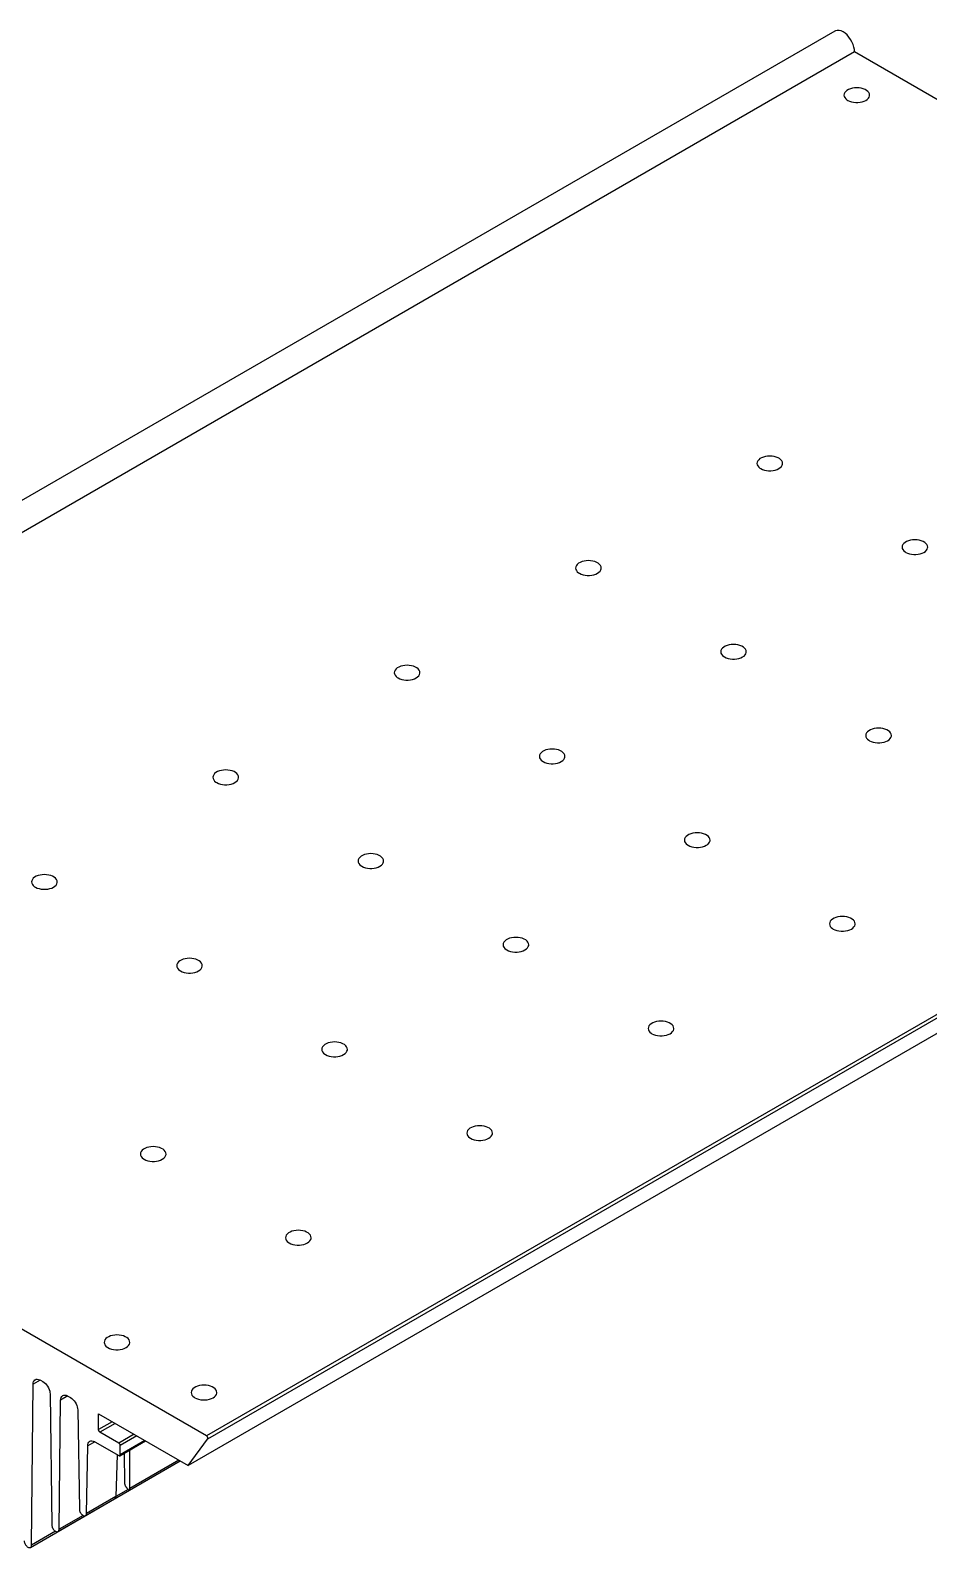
# Model space of a CAD drawing. Header units: millimetres. Extents: x 1063 to 4361, y 385 to 1055.
# Drawn here: x 3690.3 to 3777.9, y 538.6 to 686.6 of the extents above; entities that cross this region are included whole.
import ezdxf

# ---------------------------------------------------------------- set-up
doc = ezdxf.new("R2010")
doc.units = ezdxf.units.MM

msp = doc.modelspace()

# ---------------------------------------------------------------- linework, layer by layer
for p, q in [((3768.715, 686.523), (3620.222, 600.792)), ((3770.646, 684.485), (3622.154, 598.753)), ((3855.945, 635.238), (3770.646, 684.485)), ((3855.945, 635.238), (3707.453, 549.506)), ((3856.067, 634.92), (3707.574, 549.189)), ((3854.165, 632.346), (3705.673, 546.615)), ((3707.453, 549.506), (3622.154, 598.753)), ((3690.402, 538.837), (3690.561, 554.537)), ((3691.256, 554.938), (3690.561, 554.537)), ((3691.268, 554.931), (3691.509, 554.792)), ((3692.216, 553.586), (3692.382, 540.8)), ((3693.089, 540.388), (3693.245, 552.991)), ((3693.937, 553.39), (3693.245, 552.991)), ((3693.952, 553.382), (3694.201, 553.238)), ((3694.908, 552.038), (3695.067, 542.352)), ((3696.934, 551.66), (3705.673, 546.615)), ((3696.934, 550.109), (3696.934, 551.66)), ((3698.278, 550.884), (3696.934, 550.109)), ((3698.56, 550.721), (3697.076, 549.864)), ((3698.914, 548.802), (3697.076, 549.864)), ((3700.399, 549.66), (3698.914, 548.802)), ((3700.682, 549.496), (3699.055, 548.557)), ((3705.673, 546.615), (3707.574, 549.189)), ((3695.774, 541.941), (3695.88, 548.528)), ((3696.574, 548.928), (3695.88, 548.528)), ((3696.587, 548.921), (3698.914, 547.577)), ((3698.766, 547.663), (3698.639, 543.595)), ((3699.014, 547.568), (3701.518, 549.013)), ((3701.46, 549.047), (3699.055, 547.659)), ((3699.055, 547.659), (3699.055, 548.557)), ((3699.42, 547.802), (3699.476, 544.898)), ((3699.983, 547.374), (3699.983, 548.127)), ((3690.298, 538.619), (3704.91, 547.055)), ((3699.953, 544.195), (3704.908, 547.056)), ((3699.979, 544.369), (3699.983, 547.374)), ((3704.771, 547.135), (3699.979, 544.369)), ((3692.985, 540.171), (3698.46, 543.331)), ((3695.671, 541.723), (3698.459, 543.333)), ((3698.639, 543.595), (3695.774, 541.941)), ((3699.819, 544.274), (3698.639, 543.593)), ((3695.432, 541.741), (3693.089, 540.388)), ((3692.745, 540.19), (3690.402, 538.837))]:
    msp.add_line(p, q)
for points in [[(3770.646, 684.485, 0), (3770.629, 684.721, 0), (3770.578, 684.971, 0), (3770.495, 685.225, 0), (3770.381, 685.477, 0), (3770.242, 685.719, 0), (3770.08, 685.942, 0), (3769.902, 686.142, 0), (3769.711, 686.311, 0), (3769.515, 686.444, 0), (3769.318, 686.538, 0), (3769.128, 686.589, 0), (3768.949, 686.596, 0), (3768.788, 686.558, 0), (3768.715, 686.523, 0)], [(3772.108, 680.279, 0), (3772.089, 680.405, 0), (3772.033, 680.526, 0), (3771.94, 680.64, 0), (3771.815, 680.743, 0), (3771.661, 680.832, 0), (3771.483, 680.904, 0), (3771.285, 680.958, 0), (3771.075, 680.99, 0), (3770.858, 681.001, 0), (3770.641, 680.99, 0), (3770.43, 680.958, 0), (3770.233, 680.904, 0), (3770.054, 680.832, 0), (3769.9, 680.743, 0), (3769.775, 680.64, 0), (3769.683, 680.526, 0), (3769.627, 680.405, 0), (3769.608, 680.279, 0)], [(3769.608, 680.279, 0), (3769.627, 680.154, 0), (3769.683, 680.033, 0), (3769.775, 679.919, 0), (3769.9, 679.815, 0), (3769.974, 679.769, 0)], [(3769.974, 679.769, 0), (3770.141, 679.688, 0), (3770.33, 679.625, 0), (3770.534, 679.582, 0), (3770.749, 679.56, 0), (3770.967, 679.56, 0), (3771.181, 679.582, 0), (3771.386, 679.625, 0), (3771.575, 679.688, 0), (3771.742, 679.769, 0), (3771.882, 679.865, 0), (3771.991, 679.974, 0), (3772.065, 680.093, 0), (3772.103, 680.216, 0), (3772.108, 680.279, 0)], [(3763.623, 644.354, 0), (3763.604, 644.479, 0), (3763.547, 644.601, 0), (3763.455, 644.715, 0), (3763.33, 644.818, 0), (3763.176, 644.907, 0), (3762.998, 644.979, 0), (3762.8, 645.032, 0), (3762.59, 645.065, 0), (3762.373, 645.076, 0), (3762.156, 645.065, 0), (3761.945, 645.032, 0), (3761.748, 644.979, 0), (3761.569, 644.907, 0), (3761.415, 644.818, 0), (3761.29, 644.715, 0), (3761.198, 644.601, 0), (3761.142, 644.479, 0), (3761.123, 644.354, 0)], [(3761.123, 644.354, 0), (3761.142, 644.229, 0), (3761.198, 644.107, 0), (3761.29, 643.993, 0), (3761.415, 643.89, 0), (3761.489, 643.844, 0)], [(3761.489, 643.844, 0), (3761.656, 643.763, 0), (3761.844, 643.7, 0), (3762.049, 643.657, 0), (3762.264, 643.635, 0), (3762.482, 643.635, 0), (3762.696, 643.657, 0), (3762.901, 643.7, 0), (3763.09, 643.763, 0), (3763.257, 643.844, 0), (3763.397, 643.94, 0), (3763.506, 644.049, 0), (3763.58, 644.167, 0), (3763.618, 644.291, 0), (3763.623, 644.354, 0)], [(3777.765, 636.189, 0), (3777.746, 636.314, 0), (3777.689, 636.436, 0), (3777.597, 636.55, 0), (3777.472, 636.653, 0), (3777.318, 636.742, 0), (3777.14, 636.814, 0), (3776.942, 636.867, 0), (3776.732, 636.9, 0), (3776.515, 636.911, 0), (3776.298, 636.9, 0), (3776.087, 636.867, 0), (3775.89, 636.814, 0), (3775.711, 636.742, 0), (3775.557, 636.653, 0), (3775.432, 636.55, 0), (3775.34, 636.436, 0), (3775.284, 636.314, 0), (3775.265, 636.189, 0)], [(3775.265, 636.189, 0), (3775.284, 636.064, 0), (3775.34, 635.942, 0), (3775.432, 635.828, 0), (3775.557, 635.725, 0), (3775.631, 635.679, 0)], [(3775.631, 635.679, 0), (3775.798, 635.598, 0), (3775.986, 635.535, 0), (3776.191, 635.492, 0), (3776.406, 635.47, 0), (3776.624, 635.47, 0), (3776.838, 635.492, 0), (3777.043, 635.535, 0), (3777.232, 635.598, 0), (3777.399, 635.679, 0), (3777.539, 635.775, 0), (3777.648, 635.884, 0), (3777.722, 636.002, 0), (3777.76, 636.126, 0), (3777.765, 636.189, 0)], [(3745.945, 634.148, 0), (3745.926, 634.273, 0), (3745.87, 634.395, 0), (3745.777, 634.509, 0), (3745.653, 634.612, 0), (3745.498, 634.701, 0), (3745.32, 634.773, 0), (3745.122, 634.826, 0), (3744.912, 634.858, 0), (3744.695, 634.869, 0), (3744.478, 634.858, 0), (3744.267, 634.826, 0), (3744.07, 634.773, 0), (3743.891, 634.701, 0), (3743.737, 634.612, 0), (3743.612, 634.509, 0), (3743.52, 634.395, 0), (3743.464, 634.273, 0), (3743.445, 634.148, 0)], [(3743.445, 634.148, 0), (3743.464, 634.022, 0), (3743.52, 633.901, 0), (3743.612, 633.787, 0), (3743.737, 633.684, 0), (3743.811, 633.637, 0)], [(3743.811, 633.637, 0), (3743.978, 633.557, 0), (3744.167, 633.494, 0), (3744.371, 633.451, 0), (3744.586, 633.429, 0), (3744.804, 633.429, 0), (3745.018, 633.451, 0), (3745.223, 633.494, 0), (3745.412, 633.557, 0), (3745.579, 633.637, 0), (3745.719, 633.734, 0), (3745.828, 633.843, 0), (3745.902, 633.961, 0), (3745.94, 634.085, 0), (3745.945, 634.148, 0)], [(3760.087, 625.983, 0), (3760.068, 626.108, 0), (3760.012, 626.23, 0), (3759.92, 626.344, 0), (3759.795, 626.447, 0), (3759.641, 626.536, 0), (3759.462, 626.608, 0), (3759.265, 626.661, 0), (3759.054, 626.694, 0), (3758.837, 626.705, 0), (3758.62, 626.694, 0), (3758.41, 626.661, 0), (3758.212, 626.608, 0), (3758.034, 626.536, 0), (3757.88, 626.447, 0), (3757.755, 626.344, 0), (3757.662, 626.23, 0), (3757.606, 626.108, 0), (3757.587, 625.983, 0)], [(3728.267, 623.942, 0), (3728.248, 624.067, 0), (3728.192, 624.188, 0), (3728.1, 624.302, 0), (3727.975, 624.406, 0), (3727.821, 624.494, 0), (3727.642, 624.567, 0), (3727.445, 624.62, 0), (3727.234, 624.652, 0), (3727.017, 624.663, 0), (3726.8, 624.652, 0), (3726.59, 624.62, 0), (3726.392, 624.567, 0), (3726.214, 624.494, 0), (3726.06, 624.406, 0), (3725.935, 624.302, 0), (3725.843, 624.188, 0), (3725.786, 624.067, 0), (3725.767, 623.942, 0)], [(3757.587, 625.983, 0), (3757.606, 625.858, 0), (3757.662, 625.736, 0), (3757.755, 625.622, 0), (3757.88, 625.519, 0), (3757.953, 625.473, 0)], [(3757.953, 625.473, 0), (3758.12, 625.392, 0), (3758.309, 625.329, 0), (3758.514, 625.286, 0), (3758.728, 625.264, 0), (3758.946, 625.264, 0), (3759.161, 625.286, 0), (3759.365, 625.329, 0), (3759.554, 625.392, 0), (3759.721, 625.473, 0), (3759.861, 625.569, 0), (3759.97, 625.678, 0), (3760.045, 625.796, 0), (3760.082, 625.92, 0), (3760.087, 625.983, 0)], [(3725.767, 623.942, 0), (3725.786, 623.816, 0), (3725.843, 623.695, 0), (3725.935, 623.581, 0), (3726.06, 623.478, 0), (3726.133, 623.431, 0)], [(3726.133, 623.431, 0), (3726.3, 623.35, 0), (3726.489, 623.288, 0), (3726.694, 623.245, 0), (3726.908, 623.223, 0), (3727.126, 623.223, 0), (3727.341, 623.245, 0), (3727.546, 623.288, 0), (3727.734, 623.35, 0), (3727.901, 623.431, 0), (3728.041, 623.528, 0), (3728.15, 623.637, 0), (3728.225, 623.755, 0), (3728.263, 623.879, 0), (3728.267, 623.942, 0)], [(3774.229, 617.818, 0), (3774.21, 617.943, 0), (3774.154, 618.065, 0), (3774.062, 618.179, 0), (3773.937, 618.282, 0), (3773.783, 618.371, 0), (3773.604, 618.443, 0), (3773.407, 618.496, 0), (3773.196, 618.529, 0), (3772.979, 618.54, 0), (3772.762, 618.529, 0), (3772.552, 618.496, 0), (3772.354, 618.443, 0), (3772.176, 618.371, 0), (3772.022, 618.282, 0), (3771.897, 618.179, 0), (3771.805, 618.065, 0), (3771.748, 617.943, 0), (3771.729, 617.818, 0)], [(3771.729, 617.818, 0), (3771.748, 617.693, 0), (3771.805, 617.571, 0), (3771.897, 617.457, 0), (3772.022, 617.354, 0), (3772.095, 617.308, 0)], [(3772.095, 617.308, 0), (3772.262, 617.227, 0), (3772.451, 617.164, 0), (3772.656, 617.121, 0), (3772.87, 617.099, 0), (3773.088, 617.099, 0), (3773.303, 617.121, 0), (3773.508, 617.164, 0), (3773.696, 617.227, 0), (3773.863, 617.308, 0), (3774.003, 617.404, 0), (3774.112, 617.513, 0), (3774.187, 617.631, 0), (3774.224, 617.755, 0), (3774.229, 617.818, 0)], [(3742.409, 615.777, 0), (3742.39, 615.902, 0), (3742.334, 616.024, 0), (3742.242, 616.138, 0), (3742.117, 616.241, 0), (3741.963, 616.33, 0), (3741.784, 616.402, 0), (3741.587, 616.455, 0), (3741.376, 616.487, 0), (3741.159, 616.498, 0), (3740.942, 616.487, 0), (3740.732, 616.455, 0), (3740.534, 616.402, 0), (3740.356, 616.33, 0), (3740.202, 616.241, 0), (3740.077, 616.138, 0), (3739.985, 616.024, 0), (3739.928, 615.902, 0), (3739.909, 615.777, 0)], [(3739.909, 615.777, 0), (3739.928, 615.651, 0), (3739.985, 615.53, 0), (3740.077, 615.416, 0), (3740.202, 615.313, 0), (3740.276, 615.266, 0)], [(3740.276, 615.266, 0), (3740.442, 615.186, 0), (3740.631, 615.123, 0), (3740.836, 615.08, 0), (3741.05, 615.058, 0), (3741.268, 615.058, 0), (3741.483, 615.08, 0), (3741.688, 615.123, 0), (3741.876, 615.186, 0), (3742.043, 615.266, 0), (3742.183, 615.363, 0), (3742.292, 615.472, 0), (3742.367, 615.59, 0), (3742.405, 615.714, 0), (3742.409, 615.777, 0)], [(3710.59, 613.736, 0), (3710.571, 613.861, 0), (3710.514, 613.982, 0), (3710.422, 614.096, 0), (3710.297, 614.199, 0), (3710.143, 614.288, 0), (3709.965, 614.361, 0), (3709.767, 614.414, 0), (3709.557, 614.446, 0), (3709.34, 614.457, 0), (3709.123, 614.446, 0), (3708.912, 614.414, 0), (3708.715, 614.361, 0), (3708.536, 614.288, 0), (3708.382, 614.199, 0), (3708.257, 614.096, 0), (3708.165, 613.982, 0), (3708.109, 613.861, 0), (3708.09, 613.736, 0)], [(3708.09, 613.736, 0), (3708.109, 613.61, 0), (3708.165, 613.489, 0), (3708.257, 613.375, 0), (3708.382, 613.272, 0), (3708.456, 613.225, 0)], [(3708.456, 613.225, 0), (3708.623, 613.144, 0), (3708.811, 613.081, 0), (3709.016, 613.038, 0), (3709.231, 613.017, 0), (3709.449, 613.017, 0), (3709.663, 613.038, 0), (3709.868, 613.081, 0), (3710.057, 613.144, 0), (3710.224, 613.225, 0), (3710.364, 613.322, 0), (3710.473, 613.431, 0), (3710.547, 613.549, 0), (3710.585, 613.673, 0), (3710.59, 613.736, 0)], [(3756.552, 607.612, 0), (3756.533, 607.737, 0), (3756.476, 607.859, 0), (3756.384, 607.973, 0), (3756.259, 608.076, 0), (3756.105, 608.165, 0), (3755.927, 608.237, 0), (3755.729, 608.29, 0), (3755.519, 608.323, 0), (3755.302, 608.334, 0), (3755.085, 608.323, 0), (3754.874, 608.29, 0), (3754.677, 608.237, 0), (3754.498, 608.165, 0), (3754.344, 608.076, 0), (3754.219, 607.973, 0), (3754.127, 607.859, 0), (3754.071, 607.737, 0), (3754.052, 607.612, 0)], [(3754.052, 607.612, 0), (3754.071, 607.487, 0), (3754.127, 607.365, 0), (3754.219, 607.251, 0), (3754.344, 607.148, 0), (3754.418, 607.102, 0)], [(3754.418, 607.102, 0), (3754.585, 607.021, 0), (3754.773, 606.958, 0), (3754.978, 606.915, 0), (3755.193, 606.893, 0), (3755.411, 606.893, 0), (3755.625, 606.915, 0), (3755.83, 606.958, 0), (3756.019, 607.021, 0), (3756.185, 607.102, 0), (3756.326, 607.198, 0), (3756.434, 607.307, 0), (3756.509, 607.425, 0), (3756.547, 607.549, 0), (3756.552, 607.612, 0)], [(3724.732, 605.571, 0), (3724.713, 605.696, 0), (3724.656, 605.817, 0), (3724.564, 605.931, 0), (3724.439, 606.035, 0), (3724.285, 606.123, 0), (3724.107, 606.196, 0), (3723.909, 606.249, 0), (3723.699, 606.281, 0), (3723.482, 606.292, 0), (3723.265, 606.281, 0), (3723.054, 606.249, 0), (3722.857, 606.196, 0), (3722.678, 606.123, 0), (3722.524, 606.035, 0), (3722.399, 605.931, 0), (3722.307, 605.817, 0), (3722.251, 605.696, 0), (3722.232, 605.571, 0)], [(3722.232, 605.571, 0), (3722.251, 605.445, 0), (3722.307, 605.324, 0), (3722.399, 605.21, 0), (3722.524, 605.107, 0), (3722.598, 605.06, 0)], [(3722.598, 605.06, 0), (3722.765, 604.979, 0), (3722.953, 604.917, 0), (3723.158, 604.874, 0), (3723.373, 604.852, 0), (3723.591, 604.852, 0), (3723.805, 604.874, 0), (3724.01, 604.917, 0), (3724.199, 604.979, 0), (3724.366, 605.06, 0), (3724.506, 605.157, 0), (3724.615, 605.266, 0), (3724.689, 605.384, 0), (3724.727, 605.508, 0), (3724.732, 605.571, 0)], [(3692.912, 603.529, 0), (3692.893, 603.655, 0), (3692.837, 603.776, 0), (3692.744, 603.89, 0), (3692.62, 603.993, 0), (3692.465, 604.082, 0), (3692.287, 604.154, 0), (3692.089, 604.208, 0), (3691.879, 604.24, 0), (3691.662, 604.251, 0), (3691.445, 604.24, 0), (3691.234, 604.208, 0), (3691.037, 604.154, 0), (3690.858, 604.082, 0), (3690.704, 603.993, 0), (3690.579, 603.89, 0), (3690.487, 603.776, 0), (3690.431, 603.655, 0), (3690.412, 603.529, 0)], [(3690.412, 603.529, 0), (3690.431, 603.404, 0), (3690.487, 603.283, 0), (3690.579, 603.169, 0), (3690.704, 603.066, 0), (3690.778, 603.019, 0)], [(3690.778, 603.019, 0), (3690.945, 602.938, 0), (3691.134, 602.875, 0), (3691.338, 602.832, 0), (3691.553, 602.811, 0), (3691.771, 602.811, 0), (3691.985, 602.832, 0), (3692.19, 602.875, 0), (3692.379, 602.938, 0), (3692.546, 603.019, 0), (3692.686, 603.115, 0), (3692.795, 603.224, 0), (3692.869, 603.343, 0), (3692.907, 603.467, 0), (3692.912, 603.529, 0)], [(3770.694, 599.447, 0), (3770.675, 599.572, 0), (3770.618, 599.694, 0), (3770.526, 599.808, 0), (3770.401, 599.911, 0), (3770.247, 600, 0), (3770.069, 600.072, 0), (3769.871, 600.125, 0), (3769.661, 600.158, 0), (3769.444, 600.169, 0), (3769.227, 600.158, 0), (3769.016, 600.125, 0), (3768.819, 600.072, 0), (3768.64, 600, 0), (3768.486, 599.911, 0), (3768.361, 599.808, 0), (3768.269, 599.694, 0), (3768.213, 599.572, 0), (3768.194, 599.447, 0)], [(3768.194, 599.447, 0), (3768.213, 599.322, 0), (3768.269, 599.2, 0), (3768.361, 599.086, 0), (3768.486, 598.983, 0), (3768.56, 598.937, 0)], [(3768.56, 598.937, 0), (3768.727, 598.856, 0), (3768.915, 598.793, 0), (3769.12, 598.75, 0), (3769.335, 598.728, 0), (3769.553, 598.728, 0), (3769.767, 598.75, 0), (3769.972, 598.793, 0), (3770.161, 598.856, 0), (3770.328, 598.937, 0), (3770.468, 599.033, 0), (3770.577, 599.142, 0), (3770.651, 599.26, 0), (3770.689, 599.384, 0), (3770.694, 599.447, 0)], [(3738.874, 597.406, 0), (3738.855, 597.531, 0), (3738.799, 597.653, 0), (3738.706, 597.767, 0), (3738.581, 597.87, 0), (3738.427, 597.959, 0), (3738.249, 598.031, 0), (3738.051, 598.084, 0), (3737.841, 598.116, 0), (3737.624, 598.127, 0), (3737.407, 598.116, 0), (3737.196, 598.084, 0), (3736.999, 598.031, 0), (3736.82, 597.959, 0), (3736.666, 597.87, 0), (3736.541, 597.767, 0), (3736.449, 597.653, 0), (3736.393, 597.531, 0), (3736.374, 597.406, 0)], [(3736.374, 597.406, 0), (3736.393, 597.28, 0), (3736.449, 597.159, 0), (3736.541, 597.045, 0), (3736.666, 596.942, 0), (3736.74, 596.895, 0)], [(3736.74, 596.895, 0), (3736.907, 596.815, 0), (3737.096, 596.752, 0), (3737.3, 596.709, 0), (3737.515, 596.687, 0), (3737.733, 596.687, 0), (3737.947, 596.709, 0), (3738.152, 596.752, 0), (3738.341, 596.815, 0), (3738.508, 596.895, 0), (3738.648, 596.992, 0), (3738.757, 597.101, 0), (3738.831, 597.219, 0), (3738.869, 597.343, 0), (3738.874, 597.406, 0)], [(3707.054, 595.365, 0), (3707.035, 595.49, 0), (3706.979, 595.611, 0), (3706.887, 595.725, 0), (3706.762, 595.828, 0), (3706.608, 595.917, 0), (3706.429, 595.99, 0), (3706.232, 596.043, 0), (3706.021, 596.075, 0), (3705.804, 596.086, 0), (3705.587, 596.075, 0), (3705.377, 596.043, 0), (3705.179, 595.99, 0), (3705.001, 595.917, 0), (3704.847, 595.828, 0), (3704.722, 595.725, 0), (3704.629, 595.611, 0), (3704.573, 595.49, 0), (3704.554, 595.365, 0)], [(3704.554, 595.365, 0), (3704.573, 595.239, 0), (3704.629, 595.118, 0), (3704.722, 595.004, 0), (3704.847, 594.901, 0), (3704.92, 594.854, 0)], [(3704.92, 594.854, 0), (3705.087, 594.773, 0), (3705.276, 594.71, 0), (3705.481, 594.667, 0), (3705.695, 594.646, 0), (3705.913, 594.646, 0), (3706.128, 594.667, 0), (3706.332, 594.71, 0), (3706.521, 594.773, 0), (3706.688, 594.854, 0), (3706.828, 594.951, 0), (3706.937, 595.06, 0), (3707.012, 595.178, 0), (3707.049, 595.302, 0), (3707.054, 595.365, 0)], [(3753.016, 589.241, 0), (3752.997, 589.366, 0), (3752.941, 589.488, 0), (3752.849, 589.602, 0), (3752.724, 589.705, 0), (3752.57, 589.794, 0), (3752.391, 589.866, 0), (3752.194, 589.919, 0), (3751.983, 589.952, 0), (3751.766, 589.963, 0), (3751.549, 589.952, 0), (3751.339, 589.919, 0), (3751.141, 589.866, 0), (3750.963, 589.794, 0), (3750.808, 589.705, 0), (3750.684, 589.602, 0), (3750.591, 589.488, 0), (3750.535, 589.366, 0), (3750.516, 589.241, 0)], [(3750.516, 589.241, 0), (3750.535, 589.116, 0), (3750.591, 588.994, 0), (3750.684, 588.88, 0), (3750.808, 588.777, 0), (3750.882, 588.731, 0)], [(3750.882, 588.731, 0), (3751.049, 588.65, 0), (3751.238, 588.587, 0), (3751.443, 588.544, 0), (3751.657, 588.522, 0), (3751.875, 588.522, 0), (3752.09, 588.544, 0), (3752.294, 588.587, 0), (3752.483, 588.65, 0), (3752.65, 588.731, 0), (3752.79, 588.827, 0), (3752.899, 588.936, 0), (3752.973, 589.054, 0), (3753.011, 589.178, 0), (3753.016, 589.241, 0)], [(3721.196, 587.2, 0), (3721.177, 587.325, 0), (3721.121, 587.446, 0), (3721.029, 587.561, 0), (3720.904, 587.664, 0), (3720.75, 587.753, 0), (3720.571, 587.825, 0), (3720.374, 587.878, 0), (3720.163, 587.91, 0), (3719.946, 587.921, 0), (3719.729, 587.91, 0), (3719.519, 587.878, 0), (3719.321, 587.825, 0), (3719.143, 587.753, 0), (3718.989, 587.664, 0), (3718.864, 587.561, 0), (3718.772, 587.446, 0), (3718.715, 587.325, 0), (3718.696, 587.2, 0)], [(3718.696, 587.2, 0), (3718.715, 587.074, 0), (3718.772, 586.953, 0), (3718.864, 586.839, 0), (3718.989, 586.736, 0), (3719.062, 586.689, 0)], [(3719.062, 586.689, 0), (3719.229, 586.608, 0), (3719.418, 586.546, 0), (3719.623, 586.503, 0), (3719.837, 586.481, 0), (3720.055, 586.481, 0), (3720.27, 586.503, 0), (3720.475, 586.546, 0), (3720.663, 586.608, 0), (3720.83, 586.689, 0), (3720.97, 586.786, 0), (3721.079, 586.895, 0), (3721.154, 587.013, 0), (3721.191, 587.137, 0), (3721.196, 587.2, 0)], [(3735.338, 579.035, 0), (3735.319, 579.16, 0), (3735.263, 579.282, 0), (3735.171, 579.396, 0), (3735.046, 579.499, 0), (3734.892, 579.588, 0), (3734.713, 579.66, 0), (3734.516, 579.713, 0), (3734.305, 579.745, 0), (3734.088, 579.756, 0), (3733.871, 579.745, 0), (3733.661, 579.713, 0), (3733.463, 579.66, 0), (3733.285, 579.588, 0), (3733.131, 579.499, 0), (3733.006, 579.396, 0), (3732.914, 579.282, 0), (3732.857, 579.16, 0), (3732.838, 579.035, 0)], [(3732.838, 579.035, 0), (3732.857, 578.909, 0), (3732.914, 578.788, 0), (3733.006, 578.674, 0), (3733.131, 578.571, 0), (3733.204, 578.524, 0)], [(3733.204, 578.524, 0), (3733.371, 578.444, 0), (3733.56, 578.381, 0), (3733.765, 578.338, 0), (3733.979, 578.316, 0), (3734.197, 578.316, 0), (3734.412, 578.338, 0), (3734.617, 578.381, 0), (3734.805, 578.444, 0), (3734.972, 578.524, 0), (3735.112, 578.621, 0), (3735.221, 578.73, 0), (3735.296, 578.848, 0), (3735.334, 578.972, 0), (3735.338, 579.035, 0)], [(3703.519, 576.994, 0), (3703.5, 577.119, 0), (3703.443, 577.24, 0), (3703.351, 577.354, 0), (3703.226, 577.457, 0), (3703.072, 577.546, 0), (3702.894, 577.619, 0), (3702.696, 577.672, 0), (3702.486, 577.704, 0), (3702.269, 577.715, 0), (3702.051, 577.704, 0), (3701.841, 577.672, 0), (3701.644, 577.619, 0), (3701.465, 577.546, 0), (3701.311, 577.457, 0), (3701.186, 577.354, 0), (3701.094, 577.24, 0), (3701.038, 577.119, 0), (3701.019, 576.994, 0)], [(3701.019, 576.994, 0), (3701.038, 576.868, 0), (3701.094, 576.747, 0), (3701.186, 576.633, 0), (3701.311, 576.53, 0), (3701.385, 576.483, 0)], [(3701.385, 576.483, 0), (3701.552, 576.402, 0), (3701.74, 576.339, 0), (3701.945, 576.296, 0), (3702.16, 576.275, 0), (3702.378, 576.275, 0), (3702.592, 576.296, 0), (3702.797, 576.339, 0), (3702.986, 576.402, 0), (3703.152, 576.483, 0), (3703.292, 576.58, 0), (3703.401, 576.689, 0), (3703.476, 576.807, 0), (3703.514, 576.931, 0), (3703.519, 576.994, 0)], [(3717.661, 568.829, 0), (3717.642, 568.954, 0), (3717.585, 569.075, 0), (3717.493, 569.19, 0), (3717.368, 569.293, 0), (3717.214, 569.382, 0), (3717.036, 569.454, 0), (3716.838, 569.507, 0), (3716.628, 569.539, 0), (3716.411, 569.55, 0), (3716.194, 569.539, 0), (3715.983, 569.507, 0), (3715.786, 569.454, 0), (3715.607, 569.382, 0), (3715.453, 569.293, 0), (3715.328, 569.19, 0), (3715.236, 569.075, 0), (3715.18, 568.954, 0), (3715.161, 568.829, 0)], [(3715.161, 568.829, 0), (3715.18, 568.703, 0), (3715.236, 568.582, 0), (3715.328, 568.468, 0), (3715.453, 568.365, 0), (3715.527, 568.318, 0)], [(3715.527, 568.318, 0), (3715.694, 568.237, 0), (3715.882, 568.175, 0), (3716.087, 568.132, 0), (3716.302, 568.11, 0), (3716.52, 568.11, 0), (3716.734, 568.132, 0), (3716.939, 568.175, 0), (3717.128, 568.237, 0), (3717.295, 568.318, 0), (3717.435, 568.415, 0), (3717.544, 568.524, 0), (3717.618, 568.642, 0), (3717.656, 568.766, 0), (3717.661, 568.829, 0)], [(3699.983, 558.623, 0), (3699.964, 558.748, 0), (3699.908, 558.869, 0), (3699.816, 558.983, 0), (3699.691, 559.086, 0), (3699.537, 559.175, 0), (3699.358, 559.248, 0), (3699.161, 559.301, 0), (3698.95, 559.333, 0), (3698.733, 559.344, 0), (3698.516, 559.333, 0), (3698.305, 559.301, 0), (3698.108, 559.248, 0), (3697.93, 559.175, 0), (3697.775, 559.086, 0), (3697.65, 558.983, 0), (3697.558, 558.869, 0), (3697.502, 558.748, 0), (3697.483, 558.623, 0)], [(3697.483, 558.623, 0), (3697.502, 558.497, 0), (3697.558, 558.376, 0), (3697.65, 558.262, 0), (3697.775, 558.159, 0), (3697.849, 558.112, 0)], [(3697.849, 558.112, 0), (3698.016, 558.031, 0), (3698.205, 557.968, 0), (3698.41, 557.925, 0), (3698.624, 557.904, 0), (3698.842, 557.904, 0), (3699.057, 557.925, 0), (3699.261, 557.968, 0), (3699.45, 558.031, 0), (3699.617, 558.112, 0), (3699.757, 558.209, 0), (3699.866, 558.318, 0), (3699.94, 558.436, 0), (3699.978, 558.56, 0), (3699.983, 558.623, 0)], [(3690.768, 554.981, 0), (3690.863, 555.017, 0), (3690.97, 555.027, 0), (3691.085, 555.009, 0), (3691.207, 554.963, 0), (3691.268, 554.931, 0)], [(3690.561, 554.537, 0), (3690.574, 554.671, 0), (3690.608, 554.788, 0), (3690.662, 554.885, 0), (3690.735, 554.958, 0), (3690.768, 554.981, 0)], [(3691.509, 554.792, 0), (3691.632, 554.709, 0), (3691.751, 554.603, 0), (3691.862, 554.479, 0), (3691.963, 554.339, 0), (3692.05, 554.188, 0), (3692.121, 554.03, 0), (3692.173, 553.871, 0), (3692.205, 553.716, 0), (3692.216, 553.586, 0)], [(3708.468, 553.724, 0), (3708.449, 553.849, 0), (3708.393, 553.97, 0), (3708.301, 554.084, 0), (3708.176, 554.188, 0), (3708.022, 554.276, 0), (3707.843, 554.349, 0), (3707.646, 554.402, 0), (3707.435, 554.434, 0), (3707.218, 554.445, 0), (3707.001, 554.434, 0), (3706.791, 554.402, 0), (3706.593, 554.349, 0), (3706.415, 554.276, 0), (3706.261, 554.188, 0), (3706.136, 554.084, 0), (3706.044, 553.97, 0), (3705.987, 553.849, 0), (3705.968, 553.724, 0)], [(3705.968, 553.724, 0), (3705.987, 553.598, 0), (3706.044, 553.477, 0), (3706.136, 553.363, 0), (3706.261, 553.26, 0), (3706.334, 553.213, 0)], [(3706.334, 553.213, 0), (3706.501, 553.132, 0), (3706.69, 553.07, 0), (3706.895, 553.027, 0), (3707.109, 553.005, 0), (3707.327, 553.005, 0), (3707.542, 553.027, 0), (3707.747, 553.07, 0), (3707.935, 553.132, 0), (3708.102, 553.213, 0), (3708.242, 553.31, 0), (3708.351, 553.419, 0), (3708.426, 553.537, 0), (3708.464, 553.661, 0), (3708.468, 553.724, 0)], [(3693.245, 552.991, 0), (3693.259, 553.125, 0), (3693.293, 553.242, 0), (3693.348, 553.338, 0), (3693.421, 553.41, 0), (3693.452, 553.431, 0)], [(3693.452, 553.431, 0), (3693.547, 553.468, 0), (3693.653, 553.478, 0), (3693.769, 553.459, 0), (3693.891, 553.414, 0), (3693.952, 553.382, 0)], [(3694.201, 553.238, 0), (3694.324, 553.155, 0), (3694.443, 553.049, 0), (3694.554, 552.924, 0), (3694.655, 552.785, 0), (3694.743, 552.634, 0), (3694.813, 552.476, 0), (3694.865, 552.317, 0), (3694.897, 552.161, 0), (3694.908, 552.038, 0)], [(3697.076, 549.864, 0), (3697.051, 549.88, 0), (3697.027, 549.901, 0), (3697.005, 549.926, 0), (3696.985, 549.954, 0), (3696.967, 549.985, 0), (3696.953, 550.016, 0), (3696.943, 550.048, 0), (3696.936, 550.079, 0), (3696.934, 550.109, 0)], [(3707.574, 549.189, 0), (3707.585, 549.208, 0), (3707.592, 549.232, 0), (3707.594, 549.259, 0), (3707.592, 549.288, 0), (3707.586, 549.319, 0), (3707.576, 549.351, 0), (3707.563, 549.383, 0), (3707.545, 549.413, 0), (3707.525, 549.441, 0), (3707.503, 549.466, 0), (3707.48, 549.488, 0), (3707.455, 549.505, 0), (3707.453, 549.506, 0)], [(3695.88, 548.528, 0), (3695.893, 548.662, 0), (3695.927, 548.779, 0), (3695.982, 548.875, 0), (3696.054, 548.948, 0), (3696.087, 548.97, 0)], [(3696.087, 548.97, 0), (3696.182, 549.007, 0), (3696.288, 549.017, 0), (3696.404, 548.999, 0), (3696.526, 548.953, 0), (3696.587, 548.921, 0)], [(3699.055, 548.557, 0), (3699.053, 548.587, 0), (3699.047, 548.618, 0), (3699.036, 548.65, 0), (3699.022, 548.681, 0), (3699.005, 548.712, 0), (3698.985, 548.74, 0), (3698.962, 548.764, 0), (3698.939, 548.786, 0), (3698.914, 548.802, 0)], [(3699.014, 547.568, 0), (3699.03, 547.58, 0), (3699.042, 547.598, 0), (3699.051, 547.62, 0), (3699.055, 547.645, 0), (3699.055, 547.659, 0)], [(3698.914, 547.577, 0), (3698.939, 547.566, 0), (3698.962, 547.559, 0), (3698.985, 547.559, 0), (3699.005, 547.563, 0), (3699.014, 547.568, 0)], [(3699.476, 544.898, 0), (3699.477, 544.879, 0), (3699.479, 544.859, 0), (3699.484, 544.824, 0), (3699.492, 544.787, 0), (3699.502, 544.75, 0), (3699.515, 544.712, 0), (3699.53, 544.675, 0), (3699.548, 544.638, 0), (3699.567, 544.601, 0), (3699.588, 544.564, 0), (3699.61, 544.529, 0), (3699.633, 544.495, 0), (3699.649, 544.472, 0), (3699.666, 544.449, 0), (3699.683, 544.428, 0), (3699.706, 544.398, 0), (3699.729, 544.37, 0), (3699.745, 544.352, 0), (3699.761, 544.335, 0), (3699.776, 544.318, 0), (3699.797, 544.296, 0), (3699.817, 544.276, 0), (3699.837, 544.258, 0), (3699.855, 544.242, 0), (3699.872, 544.228, 0), (3699.888, 544.216, 0), (3699.902, 544.206, 0), (3699.915, 544.199, 0), (3699.928, 544.194, 0), (3699.939, 544.192, 0), (3699.948, 544.193, 0), (3699.953, 544.195, 0)], [(3698.639, 543.595, 0), (3698.636, 543.568, 0), (3698.631, 543.543, 0), (3698.623, 543.517, 0), (3698.612, 543.492, 0), (3698.598, 543.466, 0), (3698.582, 543.441, 0), (3698.563, 543.417, 0), (3698.542, 543.395, 0), (3698.517, 543.373, 0), (3698.489, 543.352, 0), (3698.46, 543.333, 0), (3698.459, 543.333, 0)], [(3699.953, 544.195, 0), (3699.956, 544.198, 0), (3699.961, 544.203, 0), (3699.965, 544.21, 0), (3699.968, 544.219, 0), (3699.971, 544.23, 0), (3699.974, 544.243, 0), (3699.976, 544.259, 0), (3699.977, 544.276, 0), (3699.978, 544.295, 0), (3699.979, 544.31, 0), (3699.979, 544.326, 0), (3699.979, 544.342, 0), (3699.979, 544.355, 0), (3699.979, 544.369, 0)], [(3695.067, 542.352, 0), (3695.074, 542.278, 0), (3695.091, 542.2, 0), (3695.118, 542.12, 0), (3695.154, 542.042, 0), (3695.198, 541.967, 0), (3695.25, 541.897, 0), (3695.306, 541.836, 0), (3695.366, 541.784, 0), (3695.427, 541.744, 0), (3695.488, 541.716, 0), (3695.548, 541.702, 0), (3695.603, 541.701, 0), (3695.653, 541.714, 0), (3695.671, 541.723, 0)], [(3695.671, 541.723, 0), (3695.71, 541.755, 0), (3695.741, 541.798, 0), (3695.762, 541.853, 0), (3695.773, 541.917, 0), (3695.774, 541.941, 0)], [(3692.382, 540.8, 0), (3692.388, 540.726, 0), (3692.405, 540.647, 0), (3692.432, 540.568, 0), (3692.469, 540.489, 0), (3692.513, 540.414, 0), (3692.564, 540.345, 0), (3692.62, 540.284, 0), (3692.68, 540.232, 0), (3692.742, 540.192, 0), (3692.803, 540.164, 0), (3692.862, 540.149, 0), (3692.918, 540.149, 0), (3692.967, 540.162, 0), (3692.985, 540.171, 0)], [(3692.985, 540.171, 0), (3693.025, 540.202, 0), (3693.056, 540.246, 0), (3693.077, 540.301, 0), (3693.087, 540.365, 0), (3693.089, 540.388, 0)], [(3689.695, 539.249, 0), (3689.701, 539.174, 0), (3689.718, 539.096, 0), (3689.745, 539.016, 0), (3689.782, 538.938, 0), (3689.826, 538.863, 0), (3689.877, 538.794, 0), (3689.933, 538.732, 0), (3689.993, 538.681, 0), (3690.055, 538.64, 0), (3690.116, 538.612, 0), (3690.175, 538.598, 0), (3690.231, 538.597, 0), (3690.28, 538.61, 0), (3690.298, 538.619, 0)], [(3690.298, 538.619, 0), (3690.338, 538.651, 0), (3690.369, 538.695, 0), (3690.39, 538.749, 0), (3690.4, 538.813, 0), (3690.402, 538.837, 0)]]:
    msp.add_polyline3d(points)

doc.saveas('drawing.dxf')
